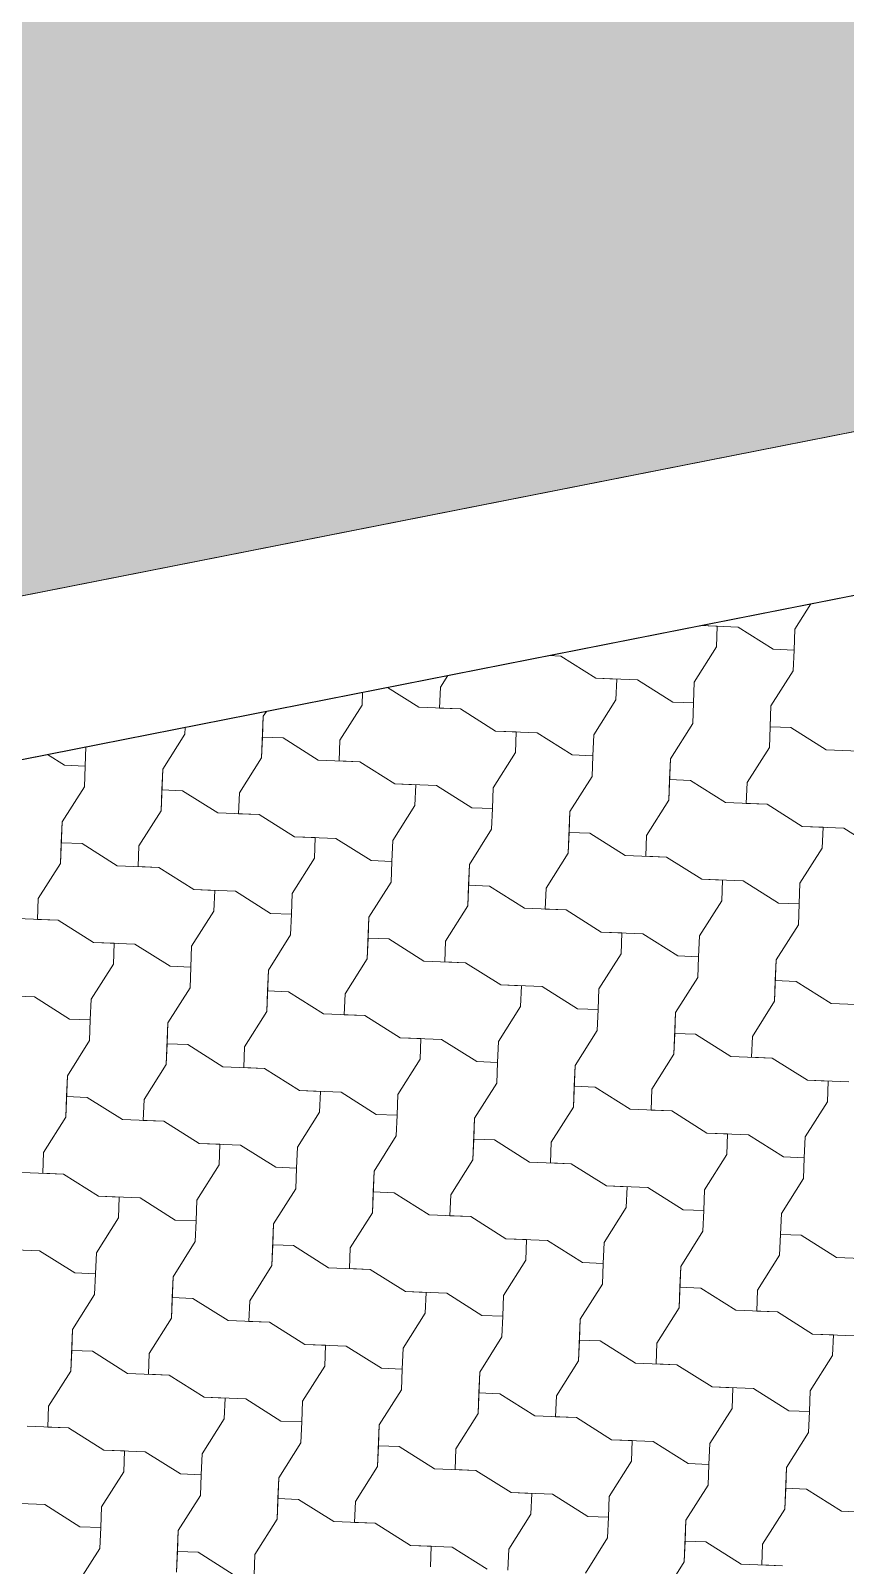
# Model space of a CAD drawing. Header units: metres. Extents: x -111189 to -108577, y -72951 to -72647.
# Drawn here: x -110675.705 to -110674.69, y -72943.38 to -72941.468 of the extents above; entities that cross this region are included whole.
import ezdxf

# ---------------------------------------------------------------- set-up
doc = ezdxf.new("R2010")
doc.units = ezdxf.units.M
doc.header["$MEASUREMENT"] = 0
doc.set_wipeout_variables(frame=1)
doc.linetypes.add('Dot & Dashed', pattern=[0.670278, 0.3175, -0.176389, 0, -0.176389])
doc.linetypes.add('Wipeout_Contour', pattern=[1, 0, -1])
for name, color, linetype in [('Muro Não Confinante - MNC1_1_0', 7, 'Continuous'), ('Muro Não Confinante - MNC1_1_01 - TERRENO PROPOSTO', 7, 'Continuous'), ('Muro Não Confinante - MNC1_1_02 - PASSEIOS', 7, 'Continuous'), ('Muro Não Confinante - MNC1_1_07 - MUROS', 7, 'Continuous'), ('Planta Piso -1_1_01 - TERRENO PROPOSTO', 7, 'Continuous')]:
    doc.layers.add(name, color=color, linetype=linetype)

# ---------------------------------------------------------------- blocks, each defined once
blk = doc.blocks.new('*X143', base_point=(-110694.4627, -72968.689))
at = {"layer": 'Muro Não Confinante - MNC1_1_02 - PASSEIOS', "color": 253, "linetype": 'Continuous', "lineweight": 9, "ltscale": 1000}
for p, q in [((-110674.753, -72942.2138), (-110674.733, -72942.1821)), ((-110674.8701, -72942.2091), (-110674.8495, -72942.2099)), ((-110674.8701, -72942.2091), (-110674.8237, -72942.211)), ((-110674.8506, -72942.2358), (-110674.8495, -72942.2099)), ((-110674.8237, -72942.211), (-110674.7799, -72942.2386)), ((-110674.753, -72942.2138), (-110674.754, -72942.2396)), ((-110674.8782, -72942.2796), (-110674.8506, -72942.2358)), ((-110675.0443, -72942.2471), (-110675.0593, -72942.2465)), ((-110675.0593, -72942.2465), (-110675.0443, -72942.2471)), ((-110675.0443, -72942.2471), (-110675.0006, -72942.2747)), ((-110675.0443, -72942.2471), (-110675.0006, -72942.2747)), ((-110674.7799, -72942.2386), (-110674.754, -72942.2396)), ((-110674.7551, -72942.2655), (-110674.754, -72942.2396)), ((-110674.7551, -72942.2655), (-110674.754, -72942.2396)), ((-110675.1944, -72942.286), (-110675.1851, -72942.2713)), ((-110675.1944, -72942.286), (-110675.1851, -72942.2713)), ((-110675.0006, -72942.2747), (-110674.9747, -72942.2758)), ((-110675.0006, -72942.2747), (-110674.9488, -72942.2768)), ((-110674.9757, -72942.3016), (-110674.9747, -72942.2758)), ((-110674.7827, -72942.3093), (-110674.7551, -72942.2655)), ((-110674.7827, -72942.3093), (-110674.7551, -72942.2655)), ((-110675.2919, -72942.3081), (-110675.2913, -72942.2923)), ((-110675.2919, -72942.3081), (-110675.2913, -72942.2923)), ((-110675.2603, -72942.2862), (-110675.2212, -72942.3109)), ((-110675.1944, -72942.286), (-110675.1954, -72942.3119)), ((-110675.1944, -72942.286), (-110675.1954, -72942.3119)), ((-110674.9488, -72942.2768), (-110674.9051, -72942.3044)), ((-110674.8782, -72942.2796), (-110674.8792, -72942.3054)), ((-110675.3195, -72942.3518), (-110675.2919, -72942.3081)), ((-110675.3195, -72942.3518), (-110675.2919, -72942.3081)), ((-110675.2212, -72942.3109), (-110675.1695, -72942.3129)), ((-110675.1695, -72942.3129), (-110675.1954, -72942.3119)), ((-110675.1695, -72942.3129), (-110675.1257, -72942.3405)), ((-110675.1695, -72942.3129), (-110675.1257, -72942.3405)), ((-110675.0034, -72942.3454), (-110674.9757, -72942.3016)), ((-110674.9051, -72942.3044), (-110674.8792, -72942.3054)), ((-110674.8802, -72942.3313), (-110674.8792, -72942.3054)), ((-110674.8802, -72942.3313), (-110674.8792, -72942.3054)), ((-110674.7847, -72942.361), (-110674.7827, -72942.3093)), ((-110674.7827, -72942.3093), (-110674.7837, -72942.3351)), ((-110675.4171, -72942.3739), (-110675.415, -72942.3221)), ((-110675.415, -72942.3221), (-110675.416, -72942.348)), ((-110675.415, -72942.3221), (-110675.4111, -72942.316)), ((-110675.415, -72942.3221), (-110675.4111, -72942.316)), ((-110674.9079, -72942.3751), (-110674.8802, -72942.3313)), ((-110674.9079, -72942.3751), (-110674.8802, -72942.3313)), ((-110675.5402, -72942.3879), (-110675.5126, -72942.3442)), ((-110675.5402, -72942.3879), (-110675.5126, -72942.3442)), ((-110675.5126, -72942.3442), (-110675.5122, -72942.3359)), ((-110675.5126, -72942.3442), (-110675.5122, -72942.3359)), ((-110675.4171, -72942.3739), (-110675.416, -72942.348)), ((-110675.3902, -72942.349), (-110675.416, -72942.348)), ((-110675.3902, -72942.349), (-110675.3464, -72942.3767)), ((-110675.3195, -72942.3518), (-110675.3206, -72942.3777)), ((-110675.3195, -72942.3518), (-110675.3206, -72942.3777)), ((-110675.1257, -72942.3405), (-110675.0999, -72942.3416)), ((-110675.1257, -72942.3405), (-110675.074, -72942.3426)), ((-110675.1009, -72942.3674), (-110675.0999, -72942.3416)), ((-110675.074, -72942.3426), (-110675.0303, -72942.3702)), ((-110675.0034, -72942.3454), (-110675.0044, -72942.3712)), ((-110674.7847, -72942.361), (-110674.7837, -72942.3351)), ((-110674.7579, -72942.3362), (-110674.7837, -72942.3351)), ((-110674.7579, -72942.3362), (-110674.7141, -72942.3638)), ((-110675.6837, -72942.3698), (-110675.6626, -72942.3831)), ((-110675.6358, -72942.3603), (-110675.6367, -72942.3841)), ((-110675.1285, -72942.4112), (-110675.1009, -72942.3674)), ((-110675.0303, -72942.3702), (-110675.0044, -72942.3712)), ((-110675.0054, -72942.3971), (-110675.0044, -72942.3712)), ((-110675.0054, -72942.3971), (-110675.0044, -72942.3712)), ((-110674.8124, -72942.4048), (-110674.7847, -72942.361)), ((-110674.8124, -72942.4048), (-110674.7847, -72942.361)), ((-110674.7141, -72942.3638), (-110674.6624, -72942.3658)), ((-110675.6626, -72942.3831), (-110675.6367, -72942.3841)), ((-110675.6377, -72942.41), (-110675.6367, -72942.3841)), ((-110675.6377, -72942.41), (-110675.6367, -72942.3841)), ((-110675.5422, -72942.4397), (-110675.5402, -72942.3879)), ((-110675.5402, -72942.3879), (-110675.5412, -72942.4138)), ((-110675.4447, -72942.4176), (-110675.4171, -72942.3739)), ((-110675.4447, -72942.4176), (-110675.4171, -72942.3739)), ((-110675.3464, -72942.3767), (-110675.2947, -72942.3787)), ((-110675.2947, -72942.3787), (-110675.3206, -72942.3777)), ((-110675.2947, -72942.3787), (-110675.2509, -72942.4063)), ((-110675.2947, -72942.3787), (-110675.2509, -72942.4063)), ((-110674.9099, -72942.4268), (-110674.9079, -72942.3751)), ((-110674.9079, -72942.3751), (-110674.9089, -72942.4009)), ((-110675.2509, -72942.4063), (-110675.2251, -72942.4074)), ((-110675.2509, -72942.4063), (-110675.1992, -72942.4084)), ((-110675.2261, -72942.4332), (-110675.2251, -72942.4074)), ((-110675.1992, -72942.4084), (-110675.1554, -72942.436)), ((-110675.0331, -72942.4409), (-110675.0054, -72942.3971)), ((-110675.0331, -72942.4409), (-110675.0054, -72942.3971)), ((-110674.9099, -72942.4268), (-110674.9089, -72942.4009)), ((-110674.883, -72942.402), (-110674.9089, -72942.4009)), ((-110674.883, -72942.402), (-110674.8393, -72942.4296)), ((-110674.8124, -72942.4048), (-110674.8134, -72942.4306)), ((-110674.8124, -72942.4048), (-110674.8134, -72942.4306)), ((-110675.6654, -72942.4538), (-110675.6377, -72942.41)), ((-110675.6654, -72942.4538), (-110675.6377, -72942.41)), ((-110675.5422, -72942.4397), (-110675.5412, -72942.4138)), ((-110675.5154, -72942.4148), (-110675.5412, -72942.4138)), ((-110675.5154, -72942.4148), (-110675.4716, -72942.4425)), ((-110675.4447, -72942.4176), (-110675.4457, -72942.4435)), ((-110675.4447, -72942.4176), (-110675.4457, -72942.4435)), ((-110675.1285, -72942.4112), (-110675.1296, -72942.4371)), ((-110674.9376, -72942.4706), (-110674.9099, -72942.4268)), ((-110674.9376, -72942.4706), (-110674.9099, -72942.4268)), ((-110675.5699, -72942.4834), (-110675.5422, -72942.4397)), ((-110675.5699, -72942.4834), (-110675.5422, -72942.4397)), ((-110675.4716, -72942.4425), (-110675.4199, -72942.4445)), ((-110675.4199, -72942.4445), (-110675.4457, -72942.4435)), ((-110675.4199, -72942.4445), (-110675.3761, -72942.4722)), ((-110675.4199, -72942.4445), (-110675.3761, -72942.4722)), ((-110675.2537, -72942.477), (-110675.2261, -72942.4332)), ((-110675.1554, -72942.436), (-110675.1296, -72942.4371)), ((-110675.1306, -72942.4629), (-110675.1296, -72942.4371)), ((-110675.1306, -72942.4629), (-110675.1296, -72942.4371)), ((-110675.0351, -72942.4926), (-110675.0331, -72942.4409)), ((-110675.0331, -72942.4409), (-110675.0341, -72942.4667)), ((-110674.8393, -72942.4296), (-110674.7875, -72942.4316)), ((-110674.7875, -72942.4316), (-110674.8134, -72942.4306)), ((-110674.7875, -72942.4316), (-110674.7438, -72942.4593)), ((-110674.7875, -72942.4316), (-110674.7438, -72942.4593)), ((-110675.6674, -72942.5055), (-110675.6654, -72942.4538)), ((-110675.6654, -72942.4538), (-110675.6664, -72942.4796)), ((-110675.1582, -72942.5067), (-110675.1306, -72942.4629)), ((-110675.1582, -72942.5067), (-110675.1306, -72942.4629)), ((-110675.0351, -72942.4926), (-110675.0341, -72942.4667)), ((-110675.0082, -72942.4678), (-110675.0341, -72942.4667)), ((-110674.7438, -72942.4593), (-110674.7179, -72942.4603)), ((-110674.7438, -72942.4593), (-110674.6921, -72942.4613)), ((-110674.7189, -72942.4862), (-110674.7179, -72942.4603)), ((-110674.6921, -72942.4613), (-110674.6483, -72942.489)), ((-110675.6674, -72942.5055), (-110675.6664, -72942.4796)), ((-110675.6405, -72942.4806), (-110675.6664, -72942.4796)), ((-110675.6405, -72942.4806), (-110675.5968, -72942.5083)), ((-110675.5699, -72942.4834), (-110675.5709, -72942.5093)), ((-110675.5699, -72942.4834), (-110675.5709, -72942.5093)), ((-110675.3761, -72942.4722), (-110675.3502, -72942.4732)), ((-110675.3761, -72942.4722), (-110675.3244, -72942.4742)), ((-110675.3513, -72942.499), (-110675.3502, -72942.4732)), ((-110675.3244, -72942.4742), (-110675.2806, -72942.5018)), ((-110675.2537, -72942.477), (-110675.2547, -72942.5029)), ((-110675.0082, -72942.4678), (-110674.9644, -72942.4954)), ((-110674.9376, -72942.4706), (-110674.9386, -72942.4964)), ((-110674.9376, -72942.4706), (-110674.9386, -72942.4964)), ((-110674.7466, -72942.5299), (-110674.7189, -72942.4862)), ((-110675.3789, -72942.5428), (-110675.3513, -72942.499)), ((-110675.2806, -72942.5018), (-110675.2547, -72942.5029)), ((-110675.2558, -72942.5287), (-110675.2547, -72942.5029)), ((-110675.2558, -72942.5287), (-110675.2547, -72942.5029)), ((-110675.0627, -72942.5364), (-110675.0351, -72942.4926)), ((-110675.0627, -72942.5364), (-110675.0351, -72942.4926)), ((-110674.9644, -72942.4954), (-110674.9127, -72942.4975)), ((-110674.9127, -72942.4975), (-110674.9386, -72942.4964)), ((-110674.9127, -72942.4975), (-110674.869, -72942.5251)), ((-110674.9127, -72942.4975), (-110674.869, -72942.5251)), ((-110675.6951, -72942.5492), (-110675.6674, -72942.5055)), ((-110675.6951, -72942.5492), (-110675.6674, -72942.5055)), ((-110675.5968, -72942.5083), (-110675.545, -72942.5103)), ((-110675.545, -72942.5103), (-110675.5709, -72942.5093)), ((-110675.545, -72942.5103), (-110675.5013, -72942.538)), ((-110675.545, -72942.5103), (-110675.5013, -72942.538)), ((-110675.1603, -72942.5584), (-110675.1582, -72942.5067)), ((-110675.1582, -72942.5067), (-110675.1593, -72942.5325)), ((-110675.5013, -72942.538), (-110675.4754, -72942.539)), ((-110675.5013, -72942.538), (-110675.4496, -72942.54)), ((-110675.4764, -72942.5648), (-110675.4754, -72942.539)), ((-110675.4496, -72942.54), (-110675.4058, -72942.5676)), ((-110675.3789, -72942.5428), (-110675.3799, -72942.5687)), ((-110675.2834, -72942.5725), (-110675.2558, -72942.5287)), ((-110675.2834, -72942.5725), (-110675.2558, -72942.5287)), ((-110675.1603, -72942.5584), (-110675.1593, -72942.5325)), ((-110675.1334, -72942.5336), (-110675.1593, -72942.5325)), ((-110675.1334, -72942.5336), (-110675.0896, -72942.5612)), ((-110675.0627, -72942.5364), (-110675.0638, -72942.5622)), ((-110675.0627, -72942.5364), (-110675.0638, -72942.5622)), ((-110674.869, -72942.5251), (-110674.8431, -72942.5261)), ((-110674.869, -72942.5251), (-110674.8172, -72942.5271)), ((-110674.8441, -72942.552), (-110674.8431, -72942.5261)), ((-110674.8172, -72942.5271), (-110674.7735, -72942.5548)), ((-110674.7466, -72942.5299), (-110674.7476, -72942.5558)), ((-110675.6951, -72942.5492), (-110675.6961, -72942.5751)), ((-110675.6951, -72942.5492), (-110675.6961, -72942.5751)), ((-110675.1879, -72942.6022), (-110675.1603, -72942.5584)), ((-110675.1879, -72942.6022), (-110675.1603, -72942.5584)), ((-110675.0896, -72942.5612), (-110675.0379, -72942.5633)), ((-110675.0379, -72942.5633), (-110675.0638, -72942.5622)), ((-110674.8718, -72942.5957), (-110674.8441, -72942.552)), ((-110674.7735, -72942.5548), (-110674.7476, -72942.5558)), ((-110674.7486, -72942.5817), (-110674.7476, -72942.5558)), ((-110674.7486, -72942.5817), (-110674.7476, -72942.5558)), ((-110675.7219, -72942.5741), (-110675.6702, -72942.5761)), ((-110675.6702, -72942.5761), (-110675.6961, -72942.5751)), ((-110675.6702, -72942.5761), (-110675.6265, -72942.6038)), ((-110675.6702, -72942.5761), (-110675.6265, -72942.6038)), ((-110675.5041, -72942.6086), (-110675.4764, -72942.5648)), ((-110675.4058, -72942.5676), (-110675.3799, -72942.5687)), ((-110675.3809, -72942.5945), (-110675.3799, -72942.5687)), ((-110675.3809, -72942.5945), (-110675.3799, -72942.5687)), ((-110675.2855, -72942.6242), (-110675.2834, -72942.5725)), ((-110675.2834, -72942.5725), (-110675.2844, -72942.5984)), ((-110675.0379, -72942.5633), (-110674.9941, -72942.5909)), ((-110675.0379, -72942.5633), (-110674.9941, -72942.5909)), ((-110674.7763, -72942.6254), (-110674.7486, -72942.5817)), ((-110674.7763, -72942.6254), (-110674.7486, -72942.5817)), ((-110675.4086, -72942.6383), (-110675.3809, -72942.5945)), ((-110675.4086, -72942.6383), (-110675.3809, -72942.5945)), ((-110675.2855, -72942.6242), (-110675.2844, -72942.5984)), ((-110675.2586, -72942.5994), (-110675.2844, -72942.5984)), ((-110675.2586, -72942.5994), (-110675.2148, -72942.627)), ((-110674.9941, -72942.5909), (-110674.9683, -72942.5919)), ((-110674.9941, -72942.5909), (-110674.9424, -72942.5929)), ((-110674.9693, -72942.6178), (-110674.9683, -72942.5919)), ((-110674.9424, -72942.5929), (-110674.8986, -72942.6206)), ((-110674.8718, -72942.5957), (-110674.8728, -72942.6216)), ((-110675.6265, -72942.6038), (-110675.6006, -72942.6048)), ((-110675.6265, -72942.6038), (-110675.5747, -72942.6058)), ((-110675.6016, -72942.6307), (-110675.6006, -72942.6048)), ((-110675.5747, -72942.6058), (-110675.531, -72942.6335)), ((-110675.5041, -72942.6086), (-110675.5051, -72942.6345)), ((-110675.1879, -72942.6022), (-110675.1889, -72942.628)), ((-110675.1879, -72942.6022), (-110675.1889, -72942.628)), ((-110674.9969, -72942.6615), (-110674.9693, -72942.6178)), ((-110675.6293, -72942.6744), (-110675.6016, -72942.6307)), ((-110675.531, -72942.6335), (-110675.5051, -72942.6345)), ((-110675.5061, -72942.6603), (-110675.5051, -72942.6345)), ((-110675.5061, -72942.6603), (-110675.5051, -72942.6345)), ((-110675.4106, -72942.69), (-110675.4086, -72942.6383)), ((-110675.4086, -72942.6383), (-110675.4096, -72942.6642)), ((-110675.3131, -72942.668), (-110675.2855, -72942.6242)), ((-110675.3131, -72942.668), (-110675.2855, -72942.6242)), ((-110675.2148, -72942.627), (-110675.1631, -72942.6291)), ((-110675.1631, -72942.6291), (-110675.1889, -72942.628)), ((-110675.1631, -72942.6291), (-110675.1193, -72942.6567)), ((-110675.1631, -72942.6291), (-110675.1193, -72942.6567)), ((-110674.8986, -72942.6206), (-110674.8728, -72942.6216)), ((-110674.8738, -72942.6475), (-110674.8728, -72942.6216)), ((-110674.8738, -72942.6475), (-110674.8728, -72942.6216)), ((-110674.7783, -72942.6771), (-110674.7763, -72942.6254)), ((-110674.7763, -72942.6254), (-110674.7773, -72942.6513)), ((-110675.1193, -72942.6567), (-110675.0934, -72942.6577)), ((-110675.1193, -72942.6567), (-110675.0676, -72942.6588)), ((-110675.0945, -72942.6836), (-110675.0934, -72942.6577)), ((-110674.9014, -72942.6912), (-110674.8738, -72942.6475)), ((-110674.9014, -72942.6912), (-110674.8738, -72942.6475)), ((-110674.7783, -72942.6771), (-110674.7773, -72942.6513)), ((-110674.7514, -72942.6523), (-110674.7773, -72942.6513)), ((-110674.7514, -72942.6523), (-110674.7077, -72942.6799)), ((-110675.7516, -72942.6696), (-110675.6999, -72942.6716)), ((-110675.6999, -72942.6716), (-110675.6561, -72942.6993)), ((-110675.6293, -72942.6744), (-110675.6303, -72942.7003)), ((-110675.5338, -72942.7041), (-110675.5061, -72942.6603)), ((-110675.5338, -72942.7041), (-110675.5061, -72942.6603)), ((-110675.4106, -72942.69), (-110675.4096, -72942.6642)), ((-110675.3837, -72942.6652), (-110675.4096, -72942.6642)), ((-110675.3837, -72942.6652), (-110675.34, -72942.6928)), ((-110675.3131, -72942.668), (-110675.3141, -72942.6938)), ((-110675.3131, -72942.668), (-110675.3141, -72942.6938)), ((-110675.0676, -72942.6588), (-110675.0238, -72942.6864)), ((-110674.9969, -72942.6615), (-110674.998, -72942.6874)), ((-110674.8059, -72942.7209), (-110674.7783, -72942.6771)), ((-110674.8059, -72942.7209), (-110674.7783, -72942.6771)), ((-110675.4383, -72942.7338), (-110675.4106, -72942.69)), ((-110675.4383, -72942.7338), (-110675.4106, -72942.69)), ((-110675.34, -72942.6928), (-110675.2883, -72942.6949)), ((-110675.2883, -72942.6949), (-110675.3141, -72942.6938)), ((-110675.2883, -72942.6949), (-110675.2445, -72942.7225)), ((-110675.2883, -72942.6949), (-110675.2445, -72942.7225)), ((-110675.1221, -72942.7274), (-110675.0945, -72942.6836)), ((-110675.0238, -72942.6864), (-110674.998, -72942.6874)), ((-110674.999, -72942.7133), (-110674.998, -72942.6874)), ((-110674.999, -72942.7133), (-110674.998, -72942.6874)), ((-110674.9035, -72942.743), (-110674.9014, -72942.6912)), ((-110674.9014, -72942.6912), (-110674.9025, -72942.7171)), ((-110674.7077, -72942.6799), (-110674.6559, -72942.682)), ((-110675.6561, -72942.6993), (-110675.6303, -72942.7003)), ((-110675.6313, -72942.7261), (-110675.6303, -72942.7003)), ((-110675.6313, -72942.7261), (-110675.6303, -72942.7003)), ((-110675.5358, -72942.7558), (-110675.5338, -72942.7041)), ((-110675.5338, -72942.7041), (-110675.5348, -72942.73)), ((-110675.0266, -72942.757), (-110674.999, -72942.7133)), ((-110675.0266, -72942.757), (-110674.999, -72942.7133)), ((-110675.6589, -72942.7699), (-110675.6313, -72942.7261)), ((-110675.6589, -72942.7699), (-110675.6313, -72942.7261)), ((-110675.5358, -72942.7558), (-110675.5348, -72942.73)), ((-110675.5089, -72942.731), (-110675.5348, -72942.73)), ((-110675.5089, -72942.731), (-110675.4652, -72942.7586)), ((-110675.4383, -72942.7338), (-110675.4393, -72942.7597)), ((-110675.4383, -72942.7338), (-110675.4393, -72942.7597)), ((-110675.2445, -72942.7225), (-110675.2186, -72942.7235)), ((-110675.2445, -72942.7225), (-110675.1928, -72942.7246)), ((-110675.2196, -72942.7494), (-110675.2186, -72942.7235)), ((-110675.1928, -72942.7246), (-110675.149, -72942.7522)), ((-110675.1221, -72942.7274), (-110675.1231, -72942.7532)), ((-110674.9035, -72942.743), (-110674.9025, -72942.7171)), ((-110674.8766, -72942.7181), (-110674.9025, -72942.7171)), ((-110674.8766, -72942.7181), (-110674.8328, -72942.7458)), ((-110674.8059, -72942.7209), (-110674.807, -72942.7468)), ((-110674.8059, -72942.7209), (-110674.807, -72942.7468)), ((-110675.2473, -72942.7932), (-110675.2196, -72942.7494)), ((-110675.149, -72942.7522), (-110675.1231, -72942.7532)), ((-110675.1242, -72942.7791), (-110675.1231, -72942.7532)), ((-110675.1242, -72942.7791), (-110675.1231, -72942.7532)), ((-110674.9311, -72942.7867), (-110674.9035, -72942.743)), ((-110674.9311, -72942.7867), (-110674.9035, -72942.743)), ((-110674.8328, -72942.7458), (-110674.7811, -72942.7478)), ((-110674.7811, -72942.7478), (-110674.807, -72942.7468)), ((-110674.7811, -72942.7478), (-110674.7373, -72942.7754)), ((-110674.7811, -72942.7478), (-110674.7373, -72942.7754)), ((-110675.661, -72942.8216), (-110675.6589, -72942.7699)), ((-110675.6589, -72942.7699), (-110675.66, -72942.7958)), ((-110675.5634, -72942.7996), (-110675.5358, -72942.7558)), ((-110675.5634, -72942.7996), (-110675.5358, -72942.7558)), ((-110675.4652, -72942.7586), (-110675.4134, -72942.7607)), ((-110675.4134, -72942.7607), (-110675.4393, -72942.7597)), ((-110675.4134, -72942.7607), (-110675.3697, -72942.7883)), ((-110675.4134, -72942.7607), (-110675.3697, -72942.7883)), ((-110675.0287, -72942.8088), (-110675.0266, -72942.757)), ((-110675.0266, -72942.757), (-110675.0276, -72942.7829)), ((-110675.3697, -72942.7883), (-110675.3438, -72942.7893)), ((-110675.3697, -72942.7883), (-110675.3179, -72942.7904)), ((-110675.3448, -72942.8152), (-110675.3438, -72942.7893)), ((-110675.3179, -72942.7904), (-110675.2742, -72942.818)), ((-110675.1518, -72942.8228), (-110675.1242, -72942.7791)), ((-110675.1518, -72942.8228), (-110675.1242, -72942.7791)), ((-110675.0287, -72942.8088), (-110675.0276, -72942.7829)), ((-110675.0018, -72942.7839), (-110675.0276, -72942.7829)), ((-110675.0018, -72942.7839), (-110674.958, -72942.8116)), ((-110674.9311, -72942.7867), (-110674.9321, -72942.8126)), ((-110674.9311, -72942.7867), (-110674.9321, -72942.8126)), ((-110674.7373, -72942.7754), (-110674.7115, -72942.7765)), ((-110674.7373, -72942.7754), (-110674.6856, -72942.7775)), ((-110674.7125, -72942.8023), (-110674.7115, -72942.7765)), ((-110675.661, -72942.8216), (-110675.66, -72942.7958)), ((-110675.6341, -72942.7968), (-110675.66, -72942.7958)), ((-110675.6341, -72942.7968), (-110675.5903, -72942.8244)), ((-110675.5634, -72942.7996), (-110675.5645, -72942.8255)), ((-110675.5634, -72942.7996), (-110675.5645, -72942.8255)), ((-110675.2473, -72942.7932), (-110675.2483, -72942.819)), ((-110675.0563, -72942.8525), (-110675.0287, -72942.8088)), ((-110675.0563, -72942.8525), (-110675.0287, -72942.8088)), ((-110674.7401, -72942.8461), (-110674.7125, -72942.8023)), ((-110675.6886, -72942.8654), (-110675.661, -72942.8216)), ((-110675.6886, -72942.8654), (-110675.661, -72942.8216)), ((-110675.5903, -72942.8244), (-110675.5386, -72942.8265)), ((-110675.5386, -72942.8265), (-110675.5645, -72942.8255)), ((-110675.5386, -72942.8265), (-110675.4948, -72942.8541)), ((-110675.5386, -72942.8265), (-110675.4948, -72942.8541)), ((-110675.3725, -72942.859), (-110675.3448, -72942.8152)), ((-110675.2742, -72942.818), (-110675.2483, -72942.819)), ((-110675.2493, -72942.8449), (-110675.2483, -72942.819)), ((-110675.2493, -72942.8449), (-110675.2483, -72942.819)), ((-110675.1538, -72942.8746), (-110675.1518, -72942.8228)), ((-110675.1518, -72942.8228), (-110675.1528, -72942.8487)), ((-110674.958, -72942.8116), (-110674.9063, -72942.8136)), ((-110674.9063, -72942.8136), (-110674.9321, -72942.8126)), ((-110674.9063, -72942.8136), (-110674.8625, -72942.8412)), ((-110674.9063, -72942.8136), (-110674.8625, -72942.8412)), ((-110675.277, -72942.8887), (-110675.2493, -72942.8449)), ((-110675.277, -72942.8887), (-110675.2493, -72942.8449)), ((-110675.1538, -72942.8746), (-110675.1528, -72942.8487)), ((-110675.127, -72942.8497), (-110675.1528, -72942.8487)), ((-110674.8625, -72942.8412), (-110674.8367, -72942.8423)), ((-110674.8625, -72942.8412), (-110674.8108, -72942.8433)), ((-110674.8377, -72942.8681), (-110674.8367, -72942.8423)), ((-110674.8108, -72942.8433), (-110674.767, -72942.8709)), ((-110674.7401, -72942.8461), (-110674.7412, -72942.872)), ((-110675.6886, -72942.8654), (-110675.6896, -72942.8913)), ((-110675.6886, -72942.8654), (-110675.6896, -72942.8913)), ((-110675.4948, -72942.8541), (-110675.469, -72942.8551)), ((-110675.4948, -72942.8541), (-110675.4431, -72942.8562)), ((-110675.47, -72942.881), (-110675.469, -72942.8551)), ((-110675.4431, -72942.8562), (-110675.3993, -72942.8838)), ((-110675.3725, -72942.859), (-110675.3735, -72942.8848)), ((-110675.127, -72942.8497), (-110675.0832, -72942.8774)), ((-110675.0563, -72942.8525), (-110675.0573, -72942.8784)), ((-110675.0563, -72942.8525), (-110675.0573, -72942.8784)), ((-110674.8653, -72942.9119), (-110674.8377, -72942.8681)), ((-110675.4976, -72942.9248), (-110675.47, -72942.881)), ((-110675.3993, -72942.8838), (-110675.3735, -72942.8848)), ((-110675.3745, -72942.9107), (-110675.3735, -72942.8848)), ((-110675.3745, -72942.9107), (-110675.3735, -72942.8848)), ((-110675.1815, -72942.9183), (-110675.1538, -72942.8746)), ((-110675.1815, -72942.9183), (-110675.1538, -72942.8746)), ((-110675.0832, -72942.8774), (-110675.0315, -72942.8794)), ((-110675.0315, -72942.8794), (-110675.0573, -72942.8784)), ((-110675.0315, -72942.8794), (-110674.9877, -72942.9071)), ((-110675.0315, -72942.8794), (-110674.9877, -72942.9071)), ((-110674.767, -72942.8709), (-110674.7412, -72942.872)), ((-110674.7422, -72942.8978), (-110674.7412, -72942.872)), ((-110674.7422, -72942.8978), (-110674.7412, -72942.872)), ((-110675.7155, -72942.8902), (-110675.6638, -72942.8923)), ((-110675.6638, -72942.8923), (-110675.6896, -72942.8913)), ((-110675.6638, -72942.8923), (-110675.62, -72942.9199)), ((-110675.6638, -72942.8923), (-110675.62, -72942.9199)), ((-110675.279, -72942.9404), (-110675.277, -72942.8887)), ((-110675.277, -72942.8887), (-110675.278, -72942.9145)), ((-110674.7698, -72942.9416), (-110674.7422, -72942.8978)), ((-110674.7698, -72942.9416), (-110674.7422, -72942.8978)), ((-110675.62, -72942.9199), (-110675.5942, -72942.921)), ((-110675.62, -72942.9199), (-110675.5683, -72942.922)), ((-110675.5952, -72942.9468), (-110675.5942, -72942.921)), ((-110675.5683, -72942.922), (-110675.5245, -72942.9496)), ((-110675.4976, -72942.9248), (-110675.4987, -72942.9506)), ((-110675.4021, -72942.9545), (-110675.3745, -72942.9107)), ((-110675.4021, -72942.9545), (-110675.3745, -72942.9107)), ((-110675.279, -72942.9404), (-110675.278, -72942.9145)), ((-110675.2521, -72942.9155), (-110675.278, -72942.9145)), ((-110675.2521, -72942.9155), (-110675.2084, -72942.9432)), ((-110675.1815, -72942.9183), (-110675.1825, -72942.9442)), ((-110675.1815, -72942.9183), (-110675.1825, -72942.9442)), ((-110674.9877, -72942.9071), (-110674.9618, -72942.9081)), ((-110674.9877, -72942.9071), (-110674.936, -72942.9091)), ((-110674.9629, -72942.9339), (-110674.9618, -72942.9081)), ((-110674.936, -72942.9091), (-110674.8922, -72942.9367)), ((-110674.8653, -72942.9119), (-110674.8663, -72942.9378)), ((-110675.3067, -72942.9841), (-110675.279, -72942.9404)), ((-110675.3067, -72942.9841), (-110675.279, -72942.9404)), ((-110675.2084, -72942.9432), (-110675.1566, -72942.9452)), ((-110675.1566, -72942.9452), (-110675.1825, -72942.9442)), ((-110674.9905, -72942.9777), (-110674.9629, -72942.9339)), ((-110674.8922, -72942.9367), (-110674.8663, -72942.9378)), ((-110674.8674, -72942.9636), (-110674.8663, -72942.9378)), ((-110674.8674, -72942.9636), (-110674.8663, -72942.9378)), ((-110674.7719, -72942.9933), (-110674.7698, -72942.9416)), ((-110674.7698, -72942.9416), (-110674.7708, -72942.9675)), ((-110675.6228, -72942.9906), (-110675.5952, -72942.9468)), ((-110675.5245, -72942.9496), (-110675.4987, -72942.9506)), ((-110675.4997, -72942.9765), (-110675.4987, -72942.9506)), ((-110675.4997, -72942.9765), (-110675.4987, -72942.9506)), ((-110675.4042, -72943.0062), (-110675.4021, -72942.9545)), ((-110675.4021, -72942.9545), (-110675.4032, -72942.9803)), ((-110675.1566, -72942.9452), (-110675.1129, -72942.9729)), ((-110675.1566, -72942.9452), (-110675.1129, -72942.9729)), ((-110674.895, -72943.0074), (-110674.8674, -72942.9636)), ((-110674.895, -72943.0074), (-110674.8674, -72942.9636)), ((-110675.5273, -72943.0203), (-110675.4997, -72942.9765)), ((-110675.5273, -72943.0203), (-110675.4997, -72942.9765)), ((-110675.4042, -72943.0062), (-110675.4032, -72942.9803)), ((-110675.3773, -72942.9813), (-110675.4032, -72942.9803)), ((-110675.3773, -72942.9813), (-110675.3335, -72943.009)), ((-110675.1129, -72942.9729), (-110675.087, -72942.9739)), ((-110675.1129, -72942.9729), (-110675.0611, -72942.9749)), ((-110675.088, -72942.9997), (-110675.087, -72942.9739)), ((-110675.0611, -72942.9749), (-110675.0174, -72943.0025)), ((-110674.9905, -72942.9777), (-110674.9915, -72943.0036)), ((-110674.7719, -72942.9933), (-110674.7708, -72942.9675)), ((-110674.745, -72942.9685), (-110674.7708, -72942.9675)), ((-110674.745, -72942.9685), (-110674.7012, -72942.9961)), ((-110675.7452, -72942.9857), (-110675.6935, -72942.9878)), ((-110675.6935, -72942.9878), (-110675.6497, -72943.0154)), ((-110675.6228, -72942.9906), (-110675.6238, -72943.0164)), ((-110675.3067, -72942.9841), (-110675.3077, -72943.01)), ((-110675.3067, -72942.9841), (-110675.3077, -72943.01)), ((-110675.1157, -72943.0435), (-110675.088, -72942.9997)), ((-110674.7995, -72943.0371), (-110674.7719, -72942.9933)), ((-110674.7995, -72943.0371), (-110674.7719, -72942.9933)), ((-110674.7012, -72942.9961), (-110674.6495, -72942.9982)), ((-110675.6497, -72943.0154), (-110675.6238, -72943.0164)), ((-110675.6249, -72943.0423), (-110675.6238, -72943.0164)), ((-110675.6249, -72943.0423), (-110675.6238, -72943.0164)), ((-110675.5294, -72943.072), (-110675.5273, -72943.0203)), ((-110675.5273, -72943.0203), (-110675.5284, -72943.0461)), ((-110675.4318, -72943.05), (-110675.4042, -72943.0062)), ((-110675.4318, -72943.05), (-110675.4042, -72943.0062)), ((-110675.3335, -72943.009), (-110675.2818, -72943.011)), ((-110675.2818, -72943.011), (-110675.3077, -72943.01)), ((-110675.2818, -72943.011), (-110675.238, -72943.0387)), ((-110675.2818, -72943.011), (-110675.238, -72943.0387)), ((-110675.0174, -72943.0025), (-110674.9915, -72943.0036)), ((-110674.9925, -72943.0294), (-110674.9915, -72943.0036)), ((-110674.9925, -72943.0294), (-110674.9915, -72943.0036)), ((-110674.8971, -72943.0591), (-110674.895, -72943.0074)), ((-110674.895, -72943.0074), (-110674.896, -72943.0333)), ((-110675.238, -72943.0387), (-110675.2122, -72943.0397)), ((-110675.238, -72943.0387), (-110675.1863, -72943.0407)), ((-110675.2132, -72943.0656), (-110675.2122, -72943.0397)), ((-110675.0202, -72943.0732), (-110674.9925, -72943.0294)), ((-110675.0202, -72943.0732), (-110674.9925, -72943.0294)), ((-110674.8971, -72943.0591), (-110674.896, -72943.0333)), ((-110674.8702, -72943.0343), (-110674.896, -72943.0333)), ((-110674.8702, -72943.0343), (-110674.8264, -72943.0619)), ((-110674.7995, -72943.0371), (-110674.8005, -72943.0629)), ((-110674.7995, -72943.0371), (-110674.8005, -72943.0629)), ((-110675.6525, -72943.0861), (-110675.6249, -72943.0423)), ((-110675.6525, -72943.0861), (-110675.6249, -72943.0423)), ((-110675.5294, -72943.072), (-110675.5284, -72943.0461)), ((-110675.5025, -72943.0472), (-110675.5284, -72943.0461)), ((-110675.5025, -72943.0472), (-110675.4587, -72943.0748)), ((-110675.4318, -72943.05), (-110675.4329, -72943.0758)), ((-110675.4318, -72943.05), (-110675.4329, -72943.0758)), ((-110675.1863, -72943.0407), (-110675.1426, -72943.0684)), ((-110675.1157, -72943.0435), (-110675.1167, -72943.0694)), ((-110674.9247, -72943.1029), (-110674.8971, -72943.0591)), ((-110674.9247, -72943.1029), (-110674.8971, -72943.0591)), ((-110675.557, -72943.1158), (-110675.5294, -72943.072)), ((-110675.557, -72943.1158), (-110675.5294, -72943.072)), ((-110675.4587, -72943.0748), (-110675.407, -72943.0768)), ((-110675.407, -72943.0768), (-110675.4329, -72943.0758)), ((-110675.407, -72943.0768), (-110675.3632, -72943.1045)), ((-110675.407, -72943.0768), (-110675.3632, -72943.1045)), ((-110675.2408, -72943.1093), (-110675.2132, -72943.0656)), ((-110675.1426, -72943.0684), (-110675.1167, -72943.0694)), ((-110675.1177, -72943.0952), (-110675.1167, -72943.0694)), ((-110675.1177, -72943.0952), (-110675.1167, -72943.0694)), ((-110675.0222, -72943.1249), (-110675.0202, -72943.0732)), ((-110675.0202, -72943.0732), (-110675.0212, -72943.0991)), ((-110674.8264, -72943.0619), (-110674.7747, -72943.064)), ((-110674.7747, -72943.064), (-110674.8005, -72943.0629)), ((-110674.7747, -72943.064), (-110674.7309, -72943.0916)), ((-110674.7747, -72943.064), (-110674.7309, -72943.0916)), ((-110675.6546, -72943.1378), (-110675.6525, -72943.0861)), ((-110675.6525, -72943.0861), (-110675.6535, -72943.1119)), ((-110675.1454, -72943.139), (-110675.1177, -72943.0952)), ((-110675.1454, -72943.139), (-110675.1177, -72943.0952)), ((-110674.7309, -72943.0916), (-110674.705, -72943.0926)), ((-110674.7309, -72943.0916), (-110674.6792, -72943.0937)), ((-110674.7061, -72943.1185), (-110674.705, -72943.0926)), ((-110675.6546, -72943.1378), (-110675.6535, -72943.1119)), ((-110675.6277, -72943.113), (-110675.6535, -72943.1119)), ((-110675.6277, -72943.113), (-110675.5839, -72943.1406)), ((-110675.557, -72943.1158), (-110675.558, -72943.1416)), ((-110675.557, -72943.1158), (-110675.558, -72943.1416)), ((-110675.3632, -72943.1045), (-110675.3374, -72943.1055)), ((-110675.3632, -72943.1045), (-110675.3115, -72943.1065)), ((-110675.3384, -72943.1314), (-110675.3374, -72943.1055)), ((-110675.3115, -72943.1065), (-110675.2677, -72943.1342)), ((-110675.2408, -72943.1093), (-110675.2419, -72943.1352)), ((-110675.0222, -72943.1249), (-110675.0212, -72943.0991)), ((-110674.9953, -72943.1001), (-110675.0212, -72943.0991)), ((-110674.9953, -72943.1001), (-110674.9516, -72943.1277)), ((-110674.9247, -72943.1029), (-110674.9257, -72943.1288)), ((-110674.9247, -72943.1029), (-110674.9257, -72943.1288)), ((-110675.366, -72943.1751), (-110675.3384, -72943.1314)), ((-110675.2677, -72943.1342), (-110675.2419, -72943.1352)), ((-110675.2429, -72943.161), (-110675.2419, -72943.1352)), ((-110675.2429, -72943.161), (-110675.2419, -72943.1352)), ((-110675.0499, -72943.1687), (-110675.0222, -72943.1249)), ((-110675.0499, -72943.1687), (-110675.0222, -72943.1249)), ((-110674.9516, -72943.1277), (-110674.8998, -72943.1298)), ((-110674.8998, -72943.1298), (-110674.9257, -72943.1288)), ((-110674.8998, -72943.1298), (-110674.8561, -72943.1574)), ((-110674.8998, -72943.1298), (-110674.8561, -72943.1574)), ((-110674.7337, -72943.1623), (-110674.7061, -72943.1185)), ((-110675.6822, -72943.1816), (-110675.6546, -72943.1378)), ((-110675.6822, -72943.1816), (-110675.6546, -72943.1378)), ((-110675.5839, -72943.1406), (-110675.5322, -72943.1426)), ((-110675.5322, -72943.1426), (-110675.558, -72943.1416)), ((-110675.5322, -72943.1426), (-110675.4884, -72943.1703)), ((-110675.5322, -72943.1426), (-110675.4884, -72943.1703)), ((-110675.1474, -72943.1907), (-110675.1454, -72943.139)), ((-110675.1454, -72943.139), (-110675.1464, -72943.1649)), ((-110675.4884, -72943.1703), (-110675.4625, -72943.1713)), ((-110675.4884, -72943.1703), (-110675.4367, -72943.1723)), ((-110675.4636, -72943.1972), (-110675.4625, -72943.1713)), ((-110675.4367, -72943.1723), (-110675.3929, -72943.2)), ((-110675.2705, -72943.2048), (-110675.2429, -72943.161)), ((-110675.2705, -72943.2048), (-110675.2429, -72943.161)), ((-110675.1474, -72943.1907), (-110675.1464, -72943.1649)), ((-110675.1205, -72943.1659), (-110675.1464, -72943.1649)), ((-110675.1205, -72943.1659), (-110675.0767, -72943.1935)), ((-110675.0499, -72943.1687), (-110675.0509, -72943.1946)), ((-110675.0499, -72943.1687), (-110675.0509, -72943.1946)), ((-110674.8561, -72943.1574), (-110674.8302, -72943.1584)), ((-110674.8561, -72943.1574), (-110674.8044, -72943.1595)), ((-110674.8312, -72943.1843), (-110674.8302, -72943.1584)), ((-110674.8044, -72943.1595), (-110674.7606, -72943.1871)), ((-110674.7337, -72943.1623), (-110674.7347, -72943.1881)), ((-110675.6822, -72943.1816), (-110675.6832, -72943.2074)), ((-110675.6822, -72943.1816), (-110675.6832, -72943.2074)), ((-110675.366, -72943.1751), (-110675.3671, -72943.201)), ((-110675.175, -72943.2345), (-110675.1474, -72943.1907)), ((-110675.175, -72943.2345), (-110675.1474, -72943.1907)), ((-110674.8589, -72943.2281), (-110674.8312, -72943.1843)), ((-110674.7606, -72943.1871), (-110674.7347, -72943.1881)), ((-110674.7358, -72943.214), (-110674.7347, -72943.1881)), ((-110674.7358, -72943.214), (-110674.7347, -72943.1881)), ((-110675.7091, -72943.2064), (-110675.6574, -72943.2085)), ((-110675.6574, -72943.2085), (-110675.6832, -72943.2074)), ((-110675.6574, -72943.2085), (-110675.6136, -72943.2361)), ((-110675.6574, -72943.2085), (-110675.6136, -72943.2361)), ((-110675.4912, -72943.2409), (-110675.4636, -72943.1972)), ((-110675.3929, -72943.2), (-110675.3671, -72943.201)), ((-110675.3681, -72943.2269), (-110675.3671, -72943.201)), ((-110675.3681, -72943.2269), (-110675.3671, -72943.201)), ((-110675.2726, -72943.2565), (-110675.2705, -72943.2048)), ((-110675.2705, -72943.2048), (-110675.2716, -72943.2307)), ((-110675.0767, -72943.1935), (-110675.025, -72943.1956)), ((-110675.025, -72943.1956), (-110675.0509, -72943.1946)), ((-110675.025, -72943.1956), (-110674.9813, -72943.2232)), ((-110675.025, -72943.1956), (-110674.9813, -72943.2232)), ((-110675.3957, -72943.2706), (-110675.3681, -72943.2269)), ((-110675.3957, -72943.2706), (-110675.3681, -72943.2269)), ((-110675.2726, -72943.2565), (-110675.2716, -72943.2307)), ((-110675.2457, -72943.2317), (-110675.2716, -72943.2307)), ((-110675.2457, -72943.2317), (-110675.2019, -72943.2593)), ((-110674.9813, -72943.2232), (-110674.9554, -72943.2242)), ((-110674.9813, -72943.2232), (-110674.9295, -72943.2253)), ((-110674.9564, -72943.2501), (-110674.9554, -72943.2242)), ((-110674.9295, -72943.2253), (-110674.8858, -72943.2529)), ((-110674.8589, -72943.2281), (-110674.8599, -72943.2539)), ((-110674.7634, -72943.2578), (-110674.7358, -72943.214)), ((-110674.7634, -72943.2578), (-110674.7358, -72943.214)), ((-110675.6136, -72943.2361), (-110675.5877, -72943.2371)), ((-110675.6136, -72943.2361), (-110675.5619, -72943.2381)), ((-110675.5887, -72943.263), (-110675.5877, -72943.2371)), ((-110675.5619, -72943.2381), (-110675.5181, -72943.2658)), ((-110675.4912, -72943.2409), (-110675.4922, -72943.2668)), ((-110675.175, -72943.2345), (-110675.1761, -72943.2604)), ((-110675.175, -72943.2345), (-110675.1761, -72943.2604)), ((-110674.9841, -72943.2939), (-110674.9564, -72943.2501)), ((-110675.6164, -72943.3067), (-110675.5887, -72943.263)), ((-110675.5181, -72943.2658), (-110675.4922, -72943.2668)), ((-110675.4933, -72943.2927), (-110675.4922, -72943.2668)), ((-110675.4933, -72943.2927), (-110675.4922, -72943.2668)), ((-110675.3002, -72943.3003), (-110675.2726, -72943.2565)), ((-110675.3002, -72943.3003), (-110675.2726, -72943.2565)), ((-110675.2019, -72943.2593), (-110675.1502, -72943.2614)), ((-110675.1502, -72943.2614), (-110675.1761, -72943.2604)), ((-110675.1502, -72943.2614), (-110675.1064, -72943.289)), ((-110675.1502, -72943.2614), (-110675.1064, -72943.289)), ((-110674.8858, -72943.2529), (-110674.8599, -72943.2539)), ((-110674.8609, -72943.2798), (-110674.8599, -72943.2539)), ((-110674.8609, -72943.2798), (-110674.8599, -72943.2539)), ((-110674.7654, -72943.3095), (-110674.7634, -72943.2578)), ((-110674.7634, -72943.2578), (-110674.7644, -72943.2836)), ((-110675.3978, -72943.3223), (-110675.3957, -72943.2706)), ((-110675.3957, -72943.2706), (-110675.3967, -72943.2965)), ((-110675.1064, -72943.289), (-110675.0806, -72943.2901)), ((-110675.1064, -72943.289), (-110675.0547, -72943.2911)), ((-110674.8886, -72943.3236), (-110674.8609, -72943.2798)), ((-110674.8886, -72943.3236), (-110674.8609, -72943.2798)), ((-110674.7654, -72943.3095), (-110674.7644, -72943.2836)), ((-110674.7385, -72943.2846), (-110674.7644, -72943.2836)), ((-110674.7385, -72943.2846), (-110674.6948, -72943.3123)), ((-110675.7388, -72943.3019), (-110675.687, -72943.3039)), ((-110675.687, -72943.3039), (-110675.6433, -72943.3316)), ((-110675.6164, -72943.3067), (-110675.6174, -72943.3326)), ((-110675.5209, -72943.3364), (-110675.4933, -72943.2927)), ((-110675.5209, -72943.3364), (-110675.4933, -72943.2927)), ((-110675.3978, -72943.3223), (-110675.3967, -72943.2965)), ((-110675.3709, -72943.2975), (-110675.3967, -72943.2965)), ((-110675.3709, -72943.2975), (-110675.3271, -72943.3251)), ((-110675.3002, -72943.3003), (-110675.3012, -72943.3262)), ((-110675.3002, -72943.3003), (-110675.3012, -72943.3262)), ((-110675.0816, -72943.3159), (-110675.0806, -72943.2901)), ((-110675.0547, -72943.2911), (-110675.0109, -72943.3187)), ((-110674.9841, -72943.2939), (-110674.9851, -72943.3197)), ((-110675.4254, -72943.3661), (-110675.3978, -72943.3223)), ((-110675.4254, -72943.3661), (-110675.3978, -72943.3223)), ((-110675.3271, -72943.3251), (-110675.2754, -72943.3272)), ((-110675.2754, -72943.3272), (-110675.3012, -72943.3262)), ((-110675.2754, -72943.3272), (-110675.2316, -72943.3548)), ((-110675.2754, -72943.3272), (-110675.2316, -72943.3548)), ((-110675.1092, -72943.3597), (-110675.0816, -72943.3159)), ((-110675.0109, -72943.3187), (-110674.9851, -72943.3197)), ((-110674.9861, -72943.3456), (-110674.9851, -72943.3197)), ((-110674.9861, -72943.3456), (-110674.9851, -72943.3197)), ((-110674.8906, -72943.3753), (-110674.8886, -72943.3236)), ((-110674.8886, -72943.3236), (-110674.8896, -72943.3494)), ((-110674.7931, -72943.3532), (-110674.7654, -72943.3095)), ((-110674.7931, -72943.3532), (-110674.7654, -72943.3095)), ((-110674.6948, -72943.3123), (-110674.6431, -72943.3143)), ((-110675.6433, -72943.3316), (-110675.6174, -72943.3326)), ((-110675.6184, -72943.3585), (-110675.6174, -72943.3326)), ((-110675.6184, -72943.3585), (-110675.6174, -72943.3326)), ((-110675.5229, -72943.3882), (-110675.5209, -72943.3364)), ((-110675.5209, -72943.3364), (-110675.5219, -72943.3623)), ((-110675.0137, -72943.3894), (-110674.9861, -72943.3456)), ((-110675.0137, -72943.3894), (-110674.9861, -72943.3456)), ((-110675.6461, -72943.4022), (-110675.6184, -72943.3585)), ((-110675.6461, -72943.4022), (-110675.6184, -72943.3585)), ((-110675.5229, -72943.3882), (-110675.5219, -72943.3623)), ((-110675.4961, -72943.3633), (-110675.5219, -72943.3623)), ((-110675.4961, -72943.3633), (-110675.4523, -72943.391)), ((-110675.2316, -72943.3548), (-110675.2058, -72943.3559)), ((-110675.2316, -72943.3548), (-110675.1799, -72943.3569)), ((-110675.2068, -72943.3817), (-110675.2058, -72943.3559)), ((-110675.1799, -72943.3569), (-110675.1361, -72943.3845)), ((-110675.1092, -72943.3597), (-110675.1103, -72943.3855)), ((-110674.8906, -72943.3753), (-110674.8896, -72943.3494)), ((-110674.8637, -72943.3504), (-110674.8896, -72943.3494)), ((-110674.8637, -72943.3504), (-110674.82, -72943.3781)), ((-110674.7931, -72943.3532), (-110674.7941, -72943.3791)), ((-110674.7931, -72943.3532), (-110674.7941, -72943.3791)), ((-110675.4254, -72943.3661), (-110675.4264, -72943.392)), ((-110675.4254, -72943.3661), (-110675.4264, -72943.392)), ((-110674.9182, -72943.4191), (-110674.8906, -72943.3753)), ((-110674.9182, -72943.4191), (-110674.8906, -72943.3753)), ((-110674.82, -72943.3781), (-110674.7682, -72943.3801)), ((-110674.7682, -72943.3801), (-110674.7941, -72943.3791))]:
    blk.add_line(p, q, dxfattribs=at)

msp = doc.modelspace()

# ---------------------------------------------------------------- linework, layer by layer
at = {"layer": 'Muro Não Confinante - MNC1_1_01 - TERRENO PROPOSTO', "color": 7, "linetype": 'Continuous', "lineweight": 13, "ltscale": 1000, "flags": 128}
msp.add_lwpolyline([(-110679.8367, -72935.6158), (-110679.8359, -72941.1839), (-110678.3359, -72941.1839), (-110678.3359, -72942.6896), (-110674.946, -72942.0203), (-110674.4451, -72941.9214), (-110673.7368, -72941.7815), (-110673.2142, -72941.6784), (-110672.226, -72941.4832), (-110671.9222, -72941.4233), (-110670.9858, -72941.2384), (-110670.8183, -72941.2053), (-110670.2317, -72941.0895)], dxfattribs=at)

# ---------------------------------------------------------------- next in the draw order: wipeouts: each hides what was drawn before it
at = {"color": 254, "linetype": 'Wipeout_Contour', "lineweight": 0, "ltscale": 1855691.141650434}
msp.add_wipeout([(-110685.6781, -72944.3431), (-110685.6781, -72945.8061), (-110683.0749, -72945.2887), (-110679.2595, -72944.5303), (-110678.0598, -72944.2918), (-110666.7459, -72942.043), (-110663.0568, -72941.3098), (-110660.2599, -72940.7538), (-110660.2599, -72939.3245), (-110663.3291, -72939.9305), (-110667.0209, -72940.6594), (-110678.3359, -72942.8934), (-110679.5359, -72943.1304), (-110683.3523, -72943.8839)], dxfattribs=at).dxf.layer = 'Muro Não Confinante - MNC1_1_02 - PASSEIOS'

# ---------------------------------------------------------------- next in the draw order: hatches: boundary and pattern name
at = {"layer": 'Planta Piso -1_1_01 - TERRENO PROPOSTO', "linetype": 'Continuous', "lineweight": 0, "true_color": 0xd7ebd2, "transparency": 33554539}
msp.add_hatch(color=254, dxfattribs=at).paths.add_polyline_path([(-110663.566, -72934.1966), (-110663.5684, -72933.5929), (-110663.5699, -72933.1934), (-110663.5702, -72933.1216), (-110663.571, -72932.9184), (-110663.5735, -72932.2988), (-110663.5836, -72929.7216), (-110663.5904, -72928.0039), (-110667.1859, -72928.0039), (-110667.3885, -72928.0039), (-110667.6094, -72928.0039), (-110667.8063, -72928.0039), (-110668.1985, -72928.0039), (-110668.3845, -72928.0039), (-110668.3845, -72928.0976), (-110667.1859, -72928.0976), (-110667.1859, -72928.4976), (-110668.3845, -72928.4976), (-110668.3846, -72928.6139), (-110667.1859, -72928.6139), (-110667.1859, -72929.0139), (-110668.3846, -72929.0139), (-110668.3846, -72929.1301), (-110667.1859, -72929.1301), (-110667.1859, -72929.5301), (-110668.3759, -72929.5301), (-110668.3759, -72929.6457), (-110668.3759, -72929.6464), (-110667.1859, -72929.6464), (-110667.1859, -72930.0464), (-110668.3848, -72930.0464), (-110668.3848, -72930.1626), (-110667.1859, -72930.1626), (-110667.1859, -72930.5626), (-110668.3848, -72930.5626), (-110668.3849, -72930.6789), (-110667.1859, -72930.6789), (-110667.1859, -72931.0789), (-110668.3849, -72931.0789), (-110668.3849, -72931.1952), (-110667.1859, -72931.1952), (-110667.1859, -72931.5952), (-110668.385, -72931.5952), (-110668.385, -72931.7114), (-110667.1859, -72931.7114), (-110667.1859, -72932.1114), (-110668.3851, -72932.1114), (-110668.3851, -72932.2277), (-110667.1859, -72932.2277), (-110667.1859, -72932.6277), (-110668.3851, -72932.6277), (-110668.3852, -72932.7439), (-110667.1859, -72932.7439), (-110667.1859, -72933.1439), (-110668.3852, -72933.1439), (-110668.3852, -72933.2439), (-110667.1859, -72933.2439), (-110667.1859, -72933.5239), (-110667.1859, -72933.8039), (-110667.1859, -72934.0839), (-110667.1859, -72934.3639), (-110667.1859, -72934.6439), (-110667.1859, -72934.9239), (-110667.1859, -72935.2039), (-110666.9859, -72935.2039), (-110666.9859, -72939.2539), (-110671.5859, -72939.2539), (-110671.5859, -72940.0539), (-110678.1859, -72940.0539), (-110678.1859, -72942.66), (-110674.946, -72942.0203), (-110663.53, -72939.7663), (-110663.5401, -72938.9649), (-110663.5504, -72938.1539), (-110663.556, -72936.7258), (-110663.5578, -72936.2737), (-110663.5594, -72935.8568)])

# ---------------------------------------------------------------- next in the draw order: linework, layer by layer
at = {"layer": 'Muro Não Confinante - MNC1_1_02 - PASSEIOS', "color": 7, "linetype": 'Continuous', "lineweight": 13, "ltscale": 1000, "flags": 128}
msp.add_lwpolyline([(-110685.6781, -72944.3431), (-110683.3523, -72943.8839), (-110679.5359, -72943.1304), (-110678.3359, -72942.8934), (-110667.0209, -72940.6594), (-110663.3291, -72939.9305), (-110660.2599, -72939.3245)], dxfattribs=at)
at = {"layer": 'Muro Não Confinante - MNC1_1_07 - MUROS', "color": 7, "linetype": 'Continuous', "lineweight": 13, "ltscale": 1000, "flags": 128}
msp.add_lwpolyline([(-110678.3565, -72942.6937), (-110678.3174, -72942.8899), (-110663.5289, -72939.97), (-110663.53, -72939.7663)], close=True, dxfattribs=at)

# ---------------------------------------------------------------- next in the draw order: block references
at = {"layer": 'Muro Não Confinante - MNC1_1_0', "color": 7, "linetype": 'Dot & Dashed', "lineweight": 13, "ltscale": 10}
msp.add_blockref('*X143', (-110694.4627, -72968.689), dxfattribs=at)

doc.saveas('drawing.dxf')
